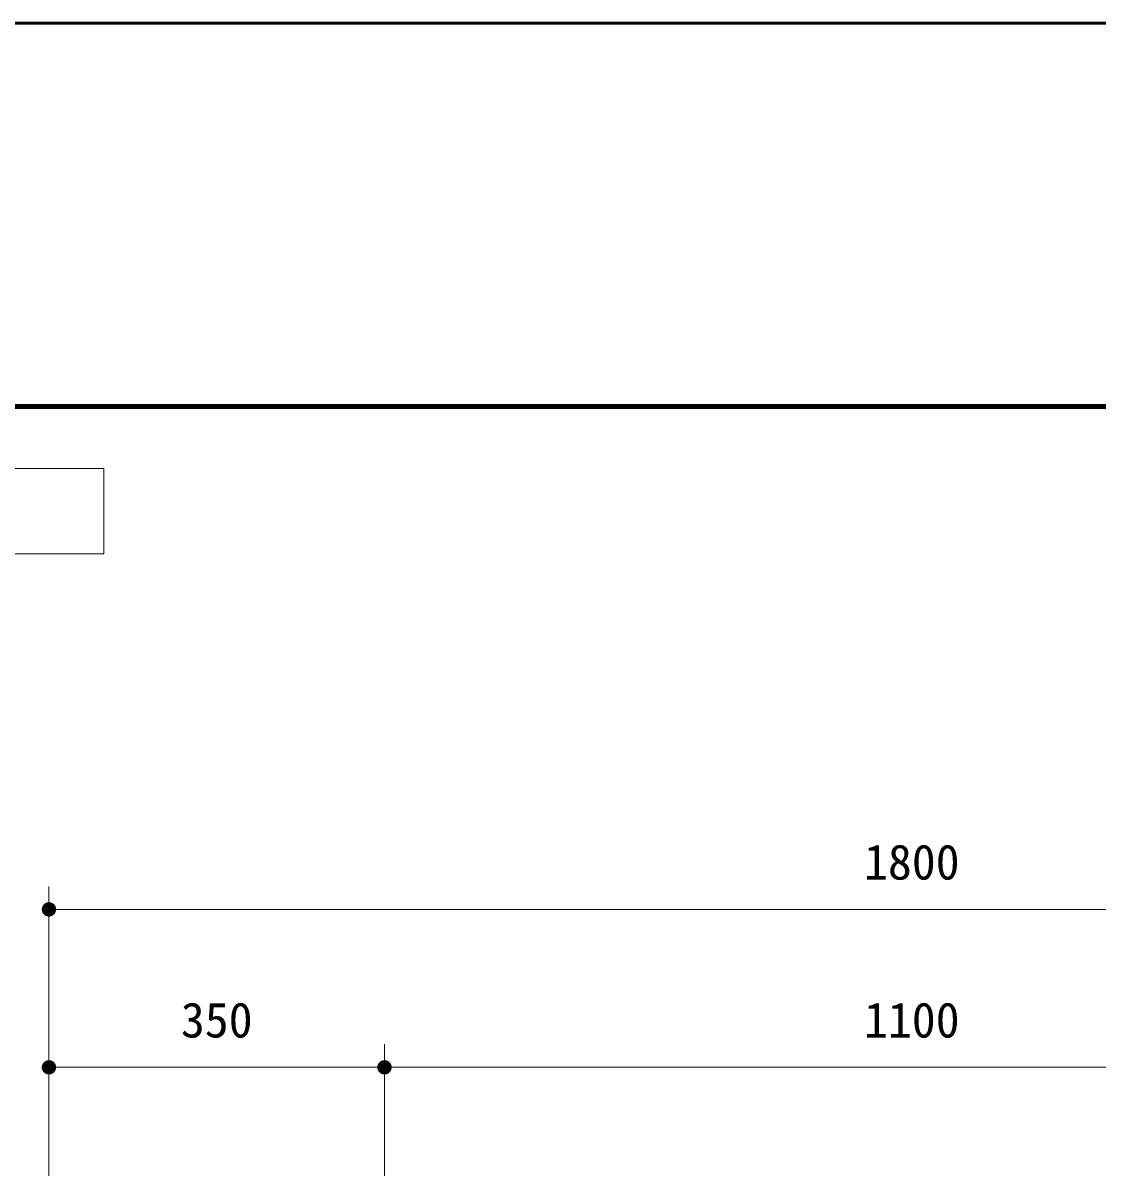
# Model space of a CAD drawing. Units: millimetres at full size, sheet at 1:20. Extents: x 0 to 8400, y 0 to 5940.
# Drawn here: x 1278 to 2399, y 4737 to 5940 of the extents above; entities that cross this region are included whole.
import ezdxf
from ezdxf.enums import TextEntityAlignment as Align

# ---------------------------------------------------------------- set-up
doc = ezdxf.new("R2010")
doc.units = ezdxf.units.MM
doc.header["$LTSCALE"] = 20
for name, color, linetype, lineweight in [('D-STR-DIM', 7, 'Continuous', 13), ('D-TTL', 2, 'Continuous', 140), ('D-TTL-FRAM', 2, 'Continuous', 13)]:
    doc.layers.add(name, color=color, linetype=linetype, lineweight=lineweight)
doc.styles.add('ＭＳ ゴシック', font='')
doc.styles.get('ＭＳ ゴシック').set_extended_font_data('MS Gothic')

# ---------------------------------------------------------------- blocks, each defined once
blk = doc.blocks.new('filled_dot')
at = {"color": 0, "linetype": 'Continuous', "lineweight": -2, "const_width": 1.25}
blk.add_lwpolyline([(-0.625, 0, 1), (0.625, 0, 1)], format="xyb", close=True, dxfattribs=at)

msp = doc.modelspace()

# ---------------------------------------------------------------- linework, layer by layer
at = {"layer": 'D-STR-DIM'}
for p, q in [((1304.53, 4737.07), (1304.53, 5039.21)), ((1304.53, 5015.21), (3104.53, 5015.21)), ((1304.53, 4737.07), (1304.53, 4874.4)), ((1654.53, 4737.07), (1654.53, 4874.4)), ((1654.53, 4737.07), (1654.53, 4874.4)), ((1304.53, 4850.4), (1654.53, 4850.4)), ((1654.53, 4850.4), (2754.53, 4850.4))]:
    msp.add_line(p, q, dxfattribs=at)
at = {"layer": 'D-TTL', "lineweight": 50}
msp.add_line((8400, 5940), (0, 5940), dxfattribs=at)
at = {"layer": 'D-TTL'}
msp.add_line((8000, 5540), (400, 5540), dxfattribs=at)
at = {"layer": 'D-TTL-FRAM'}
msp.add_lwpolyline([(504.37, 5475.38), (1361.62, 5475.38), (1361.62, 5386.18), (504.37, 5386.18)], close=True, dxfattribs=at)

# ---------------------------------------------------------------- block references
at = {"layer": 'D-STR-DIM', "xscale": 6, "yscale": 6}
for p in [(1304.53, 5015.21), (1304.53, 4850.4), (1654.53, 4850.4)]:
    msp.add_blockref('filled_dot', p, dxfattribs=at)
at = {"layer": 'D-STR-DIM', "xscale": 6, "yscale": 6, "rotation": 180}
msp.add_blockref('filled_dot', (1654.53, 4850.4), dxfattribs=at)

# ---------------------------------------------------------------- texts
at = {"layer": 'D-STR-DIM', "style": 'ＭＳ ゴシック'}
for s, p in [('1800', (2204.53, 5082.97)), ('350', (1479.53, 4918.15)), ('1100', (2204.53, 4918.15))]:
    msp.add_text(s, height=36.66, dxfattribs=at).set_placement(p, align=Align.TOP_CENTER)

doc.saveas('drawing.dxf')
